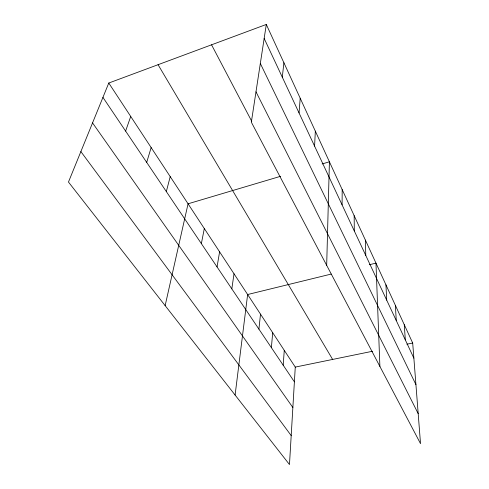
<?xml version="1.0" encoding="UTF-8"?>
<svg xmlns="http://www.w3.org/2000/svg" width="489" height="489" viewBox="0 0 489 489"><rect width="100%" height="100%" fill="white"/><g stroke="black" fill="none" stroke-linecap="round" stroke-linejoin="round"><path stroke-width="0.73" d="M342.086 204.86L342.19 189.591M326.683 265.344L329.415 161.792L322.159 163.949M314.586 146.125L315.332 131.138M108.778 83.032L295.27 367.092L289.476 464.55L68.472 182.049L108.778 83.032L266.303 24.45L412.692 343.027L420.528 443.664L251.34 122.171L266.303 24.45M283.186 365.185L284.274 350.35M299.054 112.959L300.203 98.216M271.377 347.642L272.703 332.722M258.919 329.134L260.503 314.146M282.294 77.176L283.907 62.751M235.099 395.039L247.63 294.531L331.163 274.084M231.823 288.877L234.017 273.791M217.049 266.927L219.598 251.835M201.364 243.626L204.31 228.546M165.141 305.619L188.063 203.797L280.619 176.291M166.327 191.572L170.221 176.621M146.688 162.391L151.15 147.574M125.612 131.076L130.722 116.455M369.299 264.751L375.974 263.119L379.898 366.463M295.27 367.092L372.526 351.261M406.903 344.213L412.692 343.027M80.874 151.584L291.199 435.595M92.543 122.91L292.868 407.52M102.934 97.384L294.39 381.836M158.069 64.701L332.63 359.433M211.554 44.811L251.762 121.351M255.992 91.816L418.187 413.633M260.331 63.478L415.931 384.623M264.164 38.448L413.871 358.168M404.262 324.678L405.32 339.904M395.356 305.301L396.273 320.595M385.943 284.812L386.707 300.154M365.399 240.099L365.778 255.466M354.158 215.637L354.311 230.973"/></g></svg>
